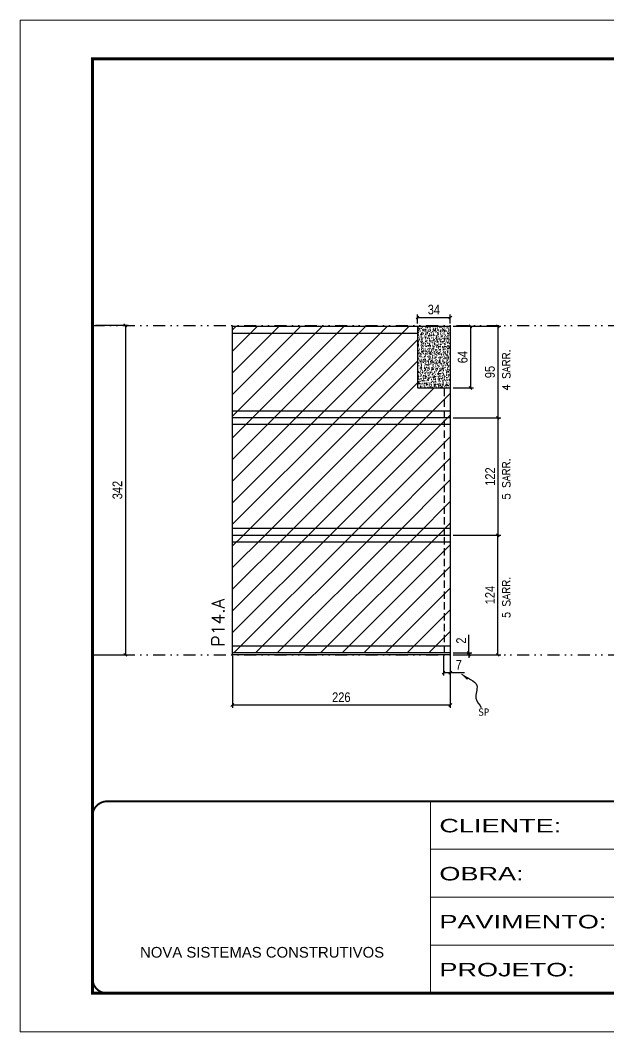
# Model space of a CAD drawing. Extents: x 2102 to 8383, y -13264 to 2718.
# Drawn here: x 3701 to 4311, y -1778 to -728 of the extents above; entities that cross this region are included whole.
import ezdxf

# ---------------------------------------------------------------- set-up
doc = ezdxf.new("R2010")
doc.units = 0
for name, pattern in [('CONTINUO', [0]), ('DASHED', [0.75, 0.5, -0.25]), ('DIVIDE2', [0.625, 0.25, -0.125, 0, -0.125, 0, -0.125]), ('HIDDEN', [0.375, 0.25, -0.125])]:
    doc.linetypes.add(name, pattern=pattern)
for name, color, linetype in [('COTA', 241, 'Continuous'), ('Nível', 160, 'Continuous'), ('Painéis', 200, 'Continuous'), ('Romaneio', 10, 'Continuous'), ('SARR_2.2x7', 40, 'Continuous'), ('Sarrafo de Pressão', 42, 'HIDDEN'), ('texto', 7, 'Continuous')]:
    doc.layers.add(name, color=color, linetype=linetype)
for name, color, linetype, lineweight in [('Folhas', 255, 'Continuous', 9), ('Hachura', 251, 'Continuous', 9), ('SARRAFO DE PRESSAO', 251, 'DASHED', 9), ('Texto Seção', 7, 'Continuous', 15)]:
    doc.layers.add(name, color=color, linetype=linetype, lineweight=lineweight)
doc.styles.add('ARIAL', font='arial.ttf')
doc.styles.add('COTA TECNICA', font='techl___.ttf', dxfattribs={"height": 10})
doc.styles.add('COTA TECNICA-50', font='techl___.ttf', dxfattribs={"height": 10})
doc.styles.add('REGUA-120', font='ROMANS.shx', dxfattribs={"height": 15})
doc.styles.add('ROMANS', font='romans.shx')
doc.styles.get("Standard").update_dxf_attribs({"font": 'arial.ttf'})
doc.styles.add('Tecnologia', font='')
doc.styles.get('Tecnologia').set_extended_font_data('Forgotten Futurist')
doc.dimstyles.new('COTA PAINEL-50', dxfattribs={"dimtxt": 10, "dimasz": 3, "dimexe": 3, "dimexo": 3, "dimgap": 3, "dimtad": 1, "dimdec": 1, "dimzin": 12, "dimdsep": 46, "dimtxsty": 'COTA TECNICA-50', "dimblk1": 'OBLIQUE', "dimblk2": 'OBLIQUE', "dimsah": 1, "dimcen": 0.9, "dimclrd": 4, "dimclre": 4, "dimclrt": 240, "dimadec": 1, "dimazin": 3, "dimtfac": 1, "dimtdec": 1, "dimtmove": 0, "dimatfit": 3, "dimfxl": 1, "dimtolj": 1, "dimtzin": 12, "dimarcsym": 0})
doc.dimstyles.new('PAINEL', dxfattribs={"dimtxt": 10, "dimasz": 3, "dimexe": 3, "dimexo": 3, "dimgap": 3, "dimtad": 1, "dimdec": 1, "dimzin": 12, "dimdsep": 46, "dimtxsty": 'COTA TECNICA', "dimblk1": 'OBLIQUE', "dimblk2": 'OBLIQUE', "dimsah": 1, "dimcen": 0.9, "dimclrd": 4, "dimclre": 4, "dimclrt": 240, "dimadec": 1, "dimazin": 3, "dimtfac": 1, "dimtdec": 1, "dimtmove": 0, "dimatfit": 3, "dimfxl": 1, "dimtolj": 1, "dimtzin": 12, "dimarcsym": 0})
doc.dimstyles.get("Standard").update_dxf_attribs({"dimtxt": 0.18, "dimasz": 0.18, "dimexe": 0.18, "dimexo": 0.0625, "dimgap": 0.09, "dimtad": 0, "dimtih": 1, "dimtoh": 1, "dimdec": 4, "dimzin": 0, "dimdsep": 46, "dimtxsty": 'Standard', "dimcen": 0.09, "dimadec": 0, "dimazin": 0, "dimtfac": 1, "dimtdec": 4, "dimtofl": 0, "dimtmove": 0, "dimatfit": 3, "dimfxl": 1, "dimtolj": 1, "dimtzin": 0, "dimarcsym": 0})
pattern_1 = [(45, (-126918.716, -32522.603), (-11.2253202, 11.2253202), [])]

# ---------------------------------------------------------------- blocks, each defined once
blk = doc.blocks.new('9999999999')
at = {"color": 30, "linetype": 'CONTINUO'}
for p, q in [((98564.6, 34230.2), (98564.6, 34429.4)), ((98564.6, 34379.6), (99584, 34379.6)), ((98564.6, 34329.8), (99488, 34329.8)), ((98564.6, 34280), (99488, 34280))]:
    blk.add_line(p, q, dxfattribs=at)
at = {"color": 30, "linetype": 'CONTINUO', "const_width": 2}
blk.add_lwpolyline([(99584, 34230.2), (99584, 34414.4, 0.414214), (99569, 34429.4), (98229, 34429.4, 0.414214), (98214, 34414.4), (98214, 34245.2, 0.414214), (98229, 34230.2), (99584, 34230.2)], format="xyb", dxfattribs=at)
at = {"layer": 'Folhas'}
blk.add_lwpolyline([(98139, 34190.2), (99624, 34190.2), (99624, 35240.2), (98139, 35240.2)], close=True, dxfattribs=at)
at = {"layer": 'Folhas', "color": 30, "const_width": 3}
blk.add_lwpolyline([(98214, 34230.2), (99584, 34230.2), (99584, 35200.2), (98214, 35200.2)], close=True, dxfattribs=at)
at = {"color": 7, "linetype": 'Continuous', "ltscale": 5, "style": 'ARIAL'}
blk.add_text('NOVA SISTEMAS CONSTRUTIVOS', height=11.059, dxfattribs=at).set_placement((98263.2, 34267.2))
at = {"layer": 'Folhas', "color": 7, "style": 'Tecnologia', "width": 1.5}
for s, p in [('CLIENTE:', (98573.7, 34397.2)), ('OBRA:', (98573.7, 34347.3)), ('PAVIMENTO:', (98573.7, 34297.5)), ('PROJETO:', (98573.7, 34247.7))]:
    blk.add_text(s, height=14, dxfattribs=at).set_placement(p)
blk = doc.blocks.new('_Oblique')
at = {"color": 0, "linetype": 'ByBlock', "lineweight": -2}
blk.add_line((-0.5, -0.5), (0.5, 0.5), dxfattribs=at)
blk = doc.blocks.new('*D1236')
at = {"layer": 'COTA', "color": 4, "linetype": 'ByBlock', "lineweight": -2, "transparency": 16777216}
for p, q in [((3778.8, -1044.8), (3812.8, -1044.8)), ((3809.8, -1044.8), (3809.8, -1386.8)), ((3778.8, -1386.8), (3812.8, -1386.8))]:
    blk.add_line(p, q, dxfattribs=at)
at = {"layer": 'Defpoints', "color": 0, "linetype": 'ByBlock', "transparency": 16777216}
for p in [(3775.8, -1044.8), (3775.8, -1386.8), (3809.8, -1386.8)]:
    blk.add_point(p, dxfattribs=at)
at = {"layer": 'COTA', "color": 4, "linetype": 'ByBlock', "lineweight": -2, "transparency": 16777216, "xscale": 3, "yscale": 3, "zscale": 3}
for p, rotation in [((3809.8, -1044.8), 90), ((3809.8, -1386.8), 270)]:
    blk.add_blockref('_Oblique', p, dxfattribs=dict(at, rotation=rotation))
at = {"layer": 'COTA', "color": 240, "linetype": 'ByBlock', "transparency": 16777216, "insert": (3801.6, -1215.8), "char_height": 10, "attachment_point": 5, "rotation": 90, "style": 'COTA TECNICA'}
blk.add_mtext('\\A1;342', dxfattribs=at)
blk = doc.blocks.new('*D548')
at = {"layer": 'COTA', "color": 4, "lineweight": -2, "transparency": 16777216}
for p, q in [((3920.8, -1387.8), (3920.8, -1442)), ((4146.8, -1387.8), (4146.8, -1442)), ((4146.8, -1439), (3920.8, -1439))]:
    blk.add_line(p, q, dxfattribs=at)
at = {"layer": 'Defpoints', "color": 0, "transparency": 16777216}
for p in [(3920.8, -1384.8), (4146.8, -1384.8), (3920.8, -1439)]:
    blk.add_point(p, dxfattribs=at)
at = {"layer": 'COTA', "color": 4, "lineweight": -2, "transparency": 16777216, "xscale": 3, "yscale": 3, "zscale": 3, "rotation": 180}
blk.add_blockref('_Oblique', (3920.8, -1439), dxfattribs=at)
at = {"layer": 'COTA', "color": 4, "lineweight": -2, "transparency": 16777216, "xscale": 3, "yscale": 3, "zscale": 3}
blk.add_blockref('_Oblique', (4146.8, -1439), dxfattribs=at)
at = {"layer": 'COTA', "color": 240, "transparency": 16777216, "insert": (4033.8, -1430.9), "char_height": 10, "attachment_point": 5, "style": 'COTA TECNICA'}
blk.add_mtext('\\A1;226', dxfattribs=at)
blk = doc.blocks.new('*D549')
at = {"layer": 'COTA', "color": 4, "lineweight": -2, "transparency": 16777216}
for p, q in [((4139.8, -1387.8), (4139.8, -1408.3)), ((4146.8, -1389.8), (4146.8, -1408.3)), ((4139.8, -1405.3), (4146.8, -1405.3)), ((4146.8, -1405.3), (4161.5, -1405.3))]:
    blk.add_line(p, q, dxfattribs=at)
at = {"layer": 'Defpoints', "color": 0, "transparency": 16777216}
for p in [(4139.8, -1384.8), (4146.8, -1386.8), (4146.8, -1405.3)]:
    blk.add_point(p, dxfattribs=at)
at = {"layer": 'COTA', "color": 4, "lineweight": -2, "transparency": 16777216, "xscale": 3, "yscale": 3, "zscale": 3, "rotation": 180}
blk.add_blockref('_Oblique', (4139.8, -1405.3), dxfattribs=at)
at = {"layer": 'COTA', "color": 4, "lineweight": -2, "transparency": 16777216, "xscale": 3, "yscale": 3, "zscale": 3}
blk.add_blockref('_Oblique', (4146.8, -1405.3), dxfattribs=at)
at = {"layer": 'COTA', "color": 240, "transparency": 16777216, "insert": (4155.6, -1397.3), "char_height": 10, "attachment_point": 5, "style": 'COTA TECNICA-50'}
blk.add_mtext('\\A1;7', dxfattribs=at)
blk = doc.blocks.new('*D550')
at = {"layer": 'Defpoints', "color": 0, "linetype": 'ByBlock', "transparency": 16777216}
for p in [(4146.8, -1262.8), (4196.1, -1262.8), (4146.8, -1386.8)]:
    blk.add_point(p, dxfattribs=at)
at = {"layer": 'Romaneio', "color": 4, "linetype": 'ByBlock', "lineweight": -2, "transparency": 16777216}
for p, q in [((4149.8, -1262.8), (4199.1, -1262.8)), ((4196.1, -1386.8), (4196.1, -1262.8)), ((4149.8, -1386.8), (4199.1, -1386.8))]:
    blk.add_line(p, q, dxfattribs=at)
at = {"layer": 'Romaneio', "color": 4, "linetype": 'ByBlock', "lineweight": -2, "transparency": 16777216, "xscale": 3, "yscale": 3, "zscale": 3}
for p, rotation in [((4196.1, -1262.8), 90), ((4196.1, -1386.8), 270)]:
    blk.add_blockref('_Oblique', p, dxfattribs=dict(at, rotation=rotation))
at = {"layer": 'Romaneio', "color": 240, "linetype": 'ByBlock', "transparency": 16777216, "insert": (4188, -1324.8), "char_height": 10, "attachment_point": 5, "rotation": 90, "style": 'COTA TECNICA'}
blk.add_mtext('\\A1;124', dxfattribs=at)
blk = doc.blocks.new('*D551')
at = {"layer": 'COTA', "color": 4, "lineweight": -2, "transparency": 16777216}
for p, q in [((4166, -1384.8), (4166, -1366)), ((4149.8, -1384.8), (4169, -1384.8)), ((4166, -1386.8), (4166, -1384.8)), ((4149.8, -1386.8), (4169, -1386.8)), ((4166, -1386.8), (4166, -1389.8))]:
    blk.add_line(p, q, dxfattribs=at)
at = {"layer": 'Defpoints', "color": 0, "transparency": 16777216}
for p in [(4146.8, -1384.8), (4146.8, -1386.8), (4166, -1386.8)]:
    blk.add_point(p, dxfattribs=at)
at = {"layer": 'COTA', "color": 4, "lineweight": -2, "transparency": 16777216, "xscale": 3, "yscale": 3, "zscale": 3}
for p, rotation in [((4166, -1384.8), 270), ((4166, -1386.8), 90)]:
    blk.add_blockref('_Oblique', p, dxfattribs=dict(at, rotation=rotation))
at = {"layer": 'COTA', "color": 240, "transparency": 16777216, "insert": (4158, -1372.1), "char_height": 10, "attachment_point": 5, "rotation": 90, "style": 'COTA TECNICA-50'}
blk.add_mtext('\\A1;2', dxfattribs=at)
blk = doc.blocks.new('*D552')
at = {"layer": 'COTA', "color": 4, "linetype": 'ByBlock', "lineweight": -2, "transparency": 16777216}
for p, q in [((4149.8, -1045.8), (4199.1, -1045.8)), ((4196.1, -1045.8), (4196.1, -1140.8)), ((4149.8, -1140.8), (4199.1, -1140.8))]:
    blk.add_line(p, q, dxfattribs=at)
at = {"layer": 'Defpoints', "color": 0, "linetype": 'ByBlock', "transparency": 16777216}
for p in [(4146.8, -1045.8), (4146.8, -1140.8), (4196.1, -1140.8)]:
    blk.add_point(p, dxfattribs=at)
at = {"layer": 'COTA', "color": 4, "linetype": 'ByBlock', "lineweight": -2, "transparency": 16777216, "xscale": 3, "yscale": 3, "zscale": 3}
for p, rotation in [((4196.1, -1045.8), 90), ((4196.1, -1140.8), 270)]:
    blk.add_blockref('_Oblique', p, dxfattribs=dict(at, rotation=rotation))
at = {"layer": 'COTA', "color": 240, "linetype": 'ByBlock', "transparency": 16777216, "insert": (4188, -1093.3), "char_height": 10, "attachment_point": 5, "rotation": 90, "style": 'COTA TECNICA'}
blk.add_mtext('\\A1;95', dxfattribs=at)
blk = doc.blocks.new('*D1237')
at = {"layer": 'COTA', "color": 4, "linetype": 'ByBlock', "lineweight": -2, "transparency": 16777216}
for p, q in [((4149.8, -1140.8), (4199.1, -1140.8)), ((4196.1, -1140.8), (4196.1, -1262.8)), ((4149.8, -1262.8), (4199.1, -1262.8))]:
    blk.add_line(p, q, dxfattribs=at)
at = {"layer": 'Defpoints', "color": 0, "linetype": 'ByBlock', "transparency": 16777216}
for p in [(4146.8, -1140.8), (4146.8, -1262.8), (4196.1, -1262.8)]:
    blk.add_point(p, dxfattribs=at)
at = {"layer": 'COTA', "color": 4, "linetype": 'ByBlock', "lineweight": -2, "transparency": 16777216, "xscale": 3, "yscale": 3, "zscale": 3}
for p, rotation in [((4196.1, -1140.8), 90), ((4196.1, -1262.8), 270)]:
    blk.add_blockref('_Oblique', p, dxfattribs=dict(at, rotation=rotation))
at = {"layer": 'COTA', "color": 240, "linetype": 'ByBlock', "transparency": 16777216, "insert": (4188.1, -1201.8), "char_height": 10, "attachment_point": 5, "rotation": 90, "style": 'COTA TECNICA'}
blk.add_mtext('\\A1;122', dxfattribs=at)
blk = doc.blocks.new('*D1238')
at = {"layer": 'COTA', "color": 4, "linetype": 'ByBlock', "lineweight": -2, "transparency": 16777216}
for p, q in [((4112.8, -1042.8), (4112.8, -1033.7)), ((4112.8, -1036.7), (4146.8, -1036.7)), ((4146.8, -1042.8), (4146.8, -1033.7))]:
    blk.add_line(p, q, dxfattribs=at)
at = {"layer": 'Defpoints', "color": 0, "linetype": 'ByBlock', "transparency": 16777216}
for p in [(4146.8, -1036.7), (4112.8, -1045.8), (4146.8, -1045.8)]:
    blk.add_point(p, dxfattribs=at)
at = {"layer": 'COTA', "color": 4, "linetype": 'ByBlock', "lineweight": -2, "transparency": 16777216, "xscale": 3, "yscale": 3, "zscale": 3, "rotation": 180}
blk.add_blockref('_Oblique', (4112.8, -1036.7), dxfattribs=at)
at = {"layer": 'COTA', "color": 4, "linetype": 'ByBlock', "lineweight": -2, "transparency": 16777216, "xscale": 3, "yscale": 3, "zscale": 3}
blk.add_blockref('_Oblique', (4146.8, -1036.7), dxfattribs=at)
at = {"layer": 'COTA', "color": 240, "linetype": 'ByBlock', "transparency": 16777216, "insert": (4129.8, -1028.5), "char_height": 10, "attachment_point": 5, "style": 'COTA TECNICA'}
blk.add_mtext('\\A1;34', dxfattribs=at)
blk = doc.blocks.new('*D1239')
at = {"layer": 'COTA', "color": 4, "linetype": 'ByBlock', "lineweight": -2, "transparency": 16777216}
for p, q in [((4149.8, -1045.8), (4170.8, -1045.8)), ((4167.8, -1045.8), (4167.8, -1109.8)), ((4149.8, -1109.8), (4170.8, -1109.8))]:
    blk.add_line(p, q, dxfattribs=at)
at = {"layer": 'Defpoints', "color": 0, "linetype": 'ByBlock', "transparency": 16777216}
for p in [(4146.8, -1045.8), (4146.8, -1109.8), (4167.8, -1109.8)]:
    blk.add_point(p, dxfattribs=at)
at = {"layer": 'COTA', "color": 4, "linetype": 'ByBlock', "lineweight": -2, "transparency": 16777216, "xscale": 3, "yscale": 3, "zscale": 3}
for p, rotation in [((4167.8, -1045.8), 90), ((4167.8, -1109.8), 270)]:
    blk.add_blockref('_Oblique', p, dxfattribs=dict(at, rotation=rotation))
at = {"layer": 'COTA', "color": 240, "linetype": 'ByBlock', "transparency": 16777216, "insert": (4159.7, -1077.8), "char_height": 10, "attachment_point": 5, "rotation": 90, "style": 'COTA TECNICA'}
blk.add_mtext('\\A1;64', dxfattribs=at)

msp = doc.modelspace()

# ---------------------------------------------------------------- hatches: boundary and pattern name
at = {"layer": 'COTA', "linetype": 'ByBlock'}
h = msp.add_hatch(dxfattribs=at)
h.set_pattern_fill('AR-CONC', color=256, scale=0.03)
h.set_pattern_definition([(50, (-128503.716, -31379.0275), (5.46554007, -0.47817257), [0.5715, -6.2865]), (355, (-128503.716, -31379.0275), (-1.05730264, 5.73170536), [0.4572, -5.02921753]), (100.4514447, (-128503.2604, -31379.0673), (4.40823741, 5.25353256), [0.48570026, -5.34270734]), (46.1842, (-128503.716, -31377.5035), (8.13237123, -1.26126984), [0.85725, -9.42975]), (96.6355576, (-128503.038, -31377.6086), (7.122124, 7.42278374), [0.7285507, -8.01406824]), (351.184151, (-128503.716, -31377.5035), (7.122124, 7.42278374), [0.685799, -7.54379196]), (21, (-128502.954, -31377.8845), (4.54843174, -3.06795595), [0.5715, -6.2865]), (326, (-128502.954, -31377.8845), (1.85406085, 5.52563898), [0.4572, -5.0292]), (71.451445, (-128502.575, -31378.14), (6.40249258, 2.45768307), [0.48570026, -5.34269813]), (37.5, (-128503.7158, -31379.0275), (0.092658098, 2.536651166), [0, -4.96824, 0, -5.1054, 0, -5.04825]), (7.5, (-128503.7158, -31379.0275), (2.004589875, 3.005417245), [0, -2.91084, 0, -4.85394, 0, -1.92405]), (327.5, (-128505.415, -31379.0275), (4.067717855, -0.17186232), [0, -1.905, 0, -5.9436, 0, -7.8867]), (317.5, (-128506.177, -31379.0275), (4.44387544, 0.76279473), [0, -2.4765, 0, -3.94716, 0, -5.6007])])
h.paths.add_polyline_path([(4146.75, -1045.84), (4112.75, -1045.84), (4112.75, -1109.84), (4146.75, -1109.84)])
at = {"layer": 'Hachura', "linetype": 'ByBlock'}
h = msp.add_hatch(dxfattribs=at)
h.set_pattern_fill('ANSI31', color=256, scale=5)
h.set_pattern_definition(pattern_1)
h.paths.add_polyline_path([(4112.75, -1045.84), (3920.75, -1045.84), (3920.75, -1140.84), (4146.75, -1140.84), (4146.75, -1109.84), (4112.75, -1109.84)])
h = msp.add_hatch(dxfattribs=at)
h.set_pattern_fill('ANSI31', color=256, scale=5)
h.set_pattern_definition(pattern_1)
h.paths.add_polyline_path([(4146.75, -1140.84), (3920.75, -1140.84), (3920.75, -1262.84), (4146.75, -1262.84)])
h = msp.add_hatch(dxfattribs=at)
h.set_pattern_fill('ANSI31', color=256, scale=5)
h.set_pattern_definition(pattern_1)
h.paths.add_polyline_path([(3920.75, -1262.84), (3920.75, -1384.84), (4146.75, -1384.84), (4146.75, -1262.84)])

# ---------------------------------------------------------------- linework, layer by layer
at = {"layer": 'COTA', "linetype": 'ByBlock'}
for p, q in [((4112.75, -1045.84), (4146.75, -1045.84)), ((4146.75, -1045.84), (4146.75, -1109.84))]:
    msp.add_line(p, q, dxfattribs=at)
at = {"layer": 'Nível', "color": 4, "linetype": 'DIVIDE2', "ltscale": 50}
for p, q in [((3775.78, -1044.84), (5145.78, -1044.84)), ((3775.78, -1386.84), (5145.78, -1386.84))]:
    msp.add_line(p, q, dxfattribs=at)
at = {"layer": 'Painéis', "linetype": 'ByBlock'}
for p, q in [((3920.75, -1045.84), (3920.75, -1386.84)), ((3920.75, -1045.84), (4112.75, -1045.84)), ((4112.75, -1045.84), (4112.75, -1109.84)), ((4112.75, -1109.84), (4146.75, -1109.84)), ((4146.75, -1109.84), (4146.75, -1386.84)), ((4146.75, -1140.84), (3920.75, -1140.84)), ((4146.75, -1262.84), (3920.75, -1262.84)), ((4146.75, -1384.84), (3920.75, -1384.84)), ((4146.75, -1386.84), (3920.75, -1386.84))]:
    msp.add_line(p, q, dxfattribs=at)
at = {"layer": 'SARR_2.2x7'}
for p, q in [((3920.75, -1052.84), (4112.75, -1052.84)), ((4146.75, -1133.84), (3920.75, -1133.84)), ((4146.75, -1147.84), (3920.75, -1147.84)), ((4146.75, -1255.84), (3920.75, -1255.84)), ((4146.75, -1269.84), (3920.75, -1269.84)), ((4146.75, -1377.84), (3920.75, -1377.84))]:
    msp.add_line(p, q, dxfattribs=at)
at = {"layer": 'Sarrafo de Pressão', "ltscale": 30}
for p, q in [((4140.75, -1140.84), (4140.75, -1109.84)), ((4140.75, -1262.84), (4140.75, -1140.84)), ((4140.75, -1384.84), (4140.75, -1262.84))]:
    msp.add_line(p, q, dxfattribs=at)

# ---------------------------------------------------------------- block references
at = {"layer": 'SARRAFO DE PRESSAO', "color": 6, "linetype": 'ByBlock'}
msp.add_blockref('9999999999', (-94438.19, -35968.33), dxfattribs=at)

# ---------------------------------------------------------------- texts
at = {"layer": 'texto', "color": 0, "insert": (4181.53, -1446.33), "char_height": 7.5, "attachment_point": 5}
msp.add_mtext('{\\fTahoma|b0|i0|c0|p34;\\C4;SP}', dxfattribs=at)
at = {"layer": 'Texto Seção', "linetype": 'Continuous', "style": 'ROMANS'}
for s, p in [('4 SARR.', (4208.9, -1112.81)), ('5 SARR.', (4208.9, -1225.92)), ('5 SARR.', (4208.9, -1348.93))]:
    msp.add_text(s, height=8, rotation=90, dxfattribs=at).set_placement(p)
at = {"layer": 'Texto Seção', "style": 'REGUA-120'}
msp.add_text('P14.A', height=13, rotation=90, dxfattribs=at).set_placement((3912.53, -1378.2))

# ---------------------------------------------------------------- dimensions: what is measured, and where the dimension line sits
at = {"layer": 'COTA', "linetype": 'ByBlock'}
dim = msp.add_linear_dim(base=(4146.75, -1036.71), p1=(4112.75, -1045.84), p2=(4146.75, -1045.84), dimstyle='PAINEL', dxfattribs=at)
dim.commit()
dim.dimension.update_dxf_attribs({"geometry": '*D1238', "text_midpoint": (4129.75, -1036.71), "dimtype": 160})
for base, p1, p2, picture, middle in [((3809.78, -1386.84), (3775.78, -1044.84), (3775.78, -1386.84), '*D1236', (3801.56, -1215.84)), ((4196.12, -1140.84), (4146.75, -1045.84), (4146.75, -1140.84), '*D552', (4187.98, -1093.34)), ((4167.85, -1109.84), (4146.75, -1045.84), (4146.75, -1109.84), '*D1239', (4159.74, -1077.84)), ((4196.12, -1262.84), (4146.75, -1140.84), (4146.75, -1262.84), '*D1237', (4188.06, -1201.84))]:
    dim = msp.add_linear_dim(base=base, p1=p1, p2=p2, angle=90, dimstyle='PAINEL', dxfattribs=at)
    dim.commit()
    dim.dimension.update_dxf_attribs({"geometry": picture, "text_midpoint": middle})
at = {"layer": 'COTA'}
dim = msp.add_linear_dim(base=(4166.01, -1386.84), p1=(4146.75, -1384.84), p2=(4146.75, -1386.84), angle=90, dimstyle='COTA PAINEL-50', dxfattribs=at)
dim.commit()
dim.dimension.update_dxf_attribs({"geometry": '*D551', "text_midpoint": (4166.01, -1372.09), "dimtype": 160})
dim = msp.add_linear_dim(base=(3920.75, -1439.02), p1=(4146.75, -1384.84), p2=(3920.75, -1384.84), angle=180, dimstyle='PAINEL', override={"dimarcsym": 2}, dxfattribs=at)
dim.commit()
dim.dimension.update_dxf_attribs({"geometry": '*D548', "text_midpoint": (4033.75, -1430.91)})
dim = msp.add_linear_dim(base=(4146.75, -1405.35), p1=(4139.75, -1384.84), p2=(4146.75, -1386.84), dimstyle='COTA PAINEL-50', dxfattribs=at)
dim.commit()
dim.dimension.update_dxf_attribs({"geometry": '*D549', "text_midpoint": (4155.62, -1397.28)})
at = {"layer": 'Romaneio', "linetype": 'ByBlock'}
dim = msp.add_aligned_dim(p1=(4146.75, -1386.84), p2=(4146.75, -1262.84), distance=-49.37, dimstyle='PAINEL', dxfattribs=at)
dim.commit()
dim.dimension.update_dxf_attribs({"geometry": '*D550', "text_midpoint": (4188.05, -1324.84)})

# ---------------------------------------------------------------- leaders
at = {"layer": 'COTA', "path_type": 1}
msp.add_leader([(4158.58, -1407.02), (4174.37, -1418.86), (4173.44, -1431.86), (4178.99, -1441.64)], dimstyle='Standard', override={"dimasz": 8}, dxfattribs=at)

doc.saveas('drawing.dxf')
